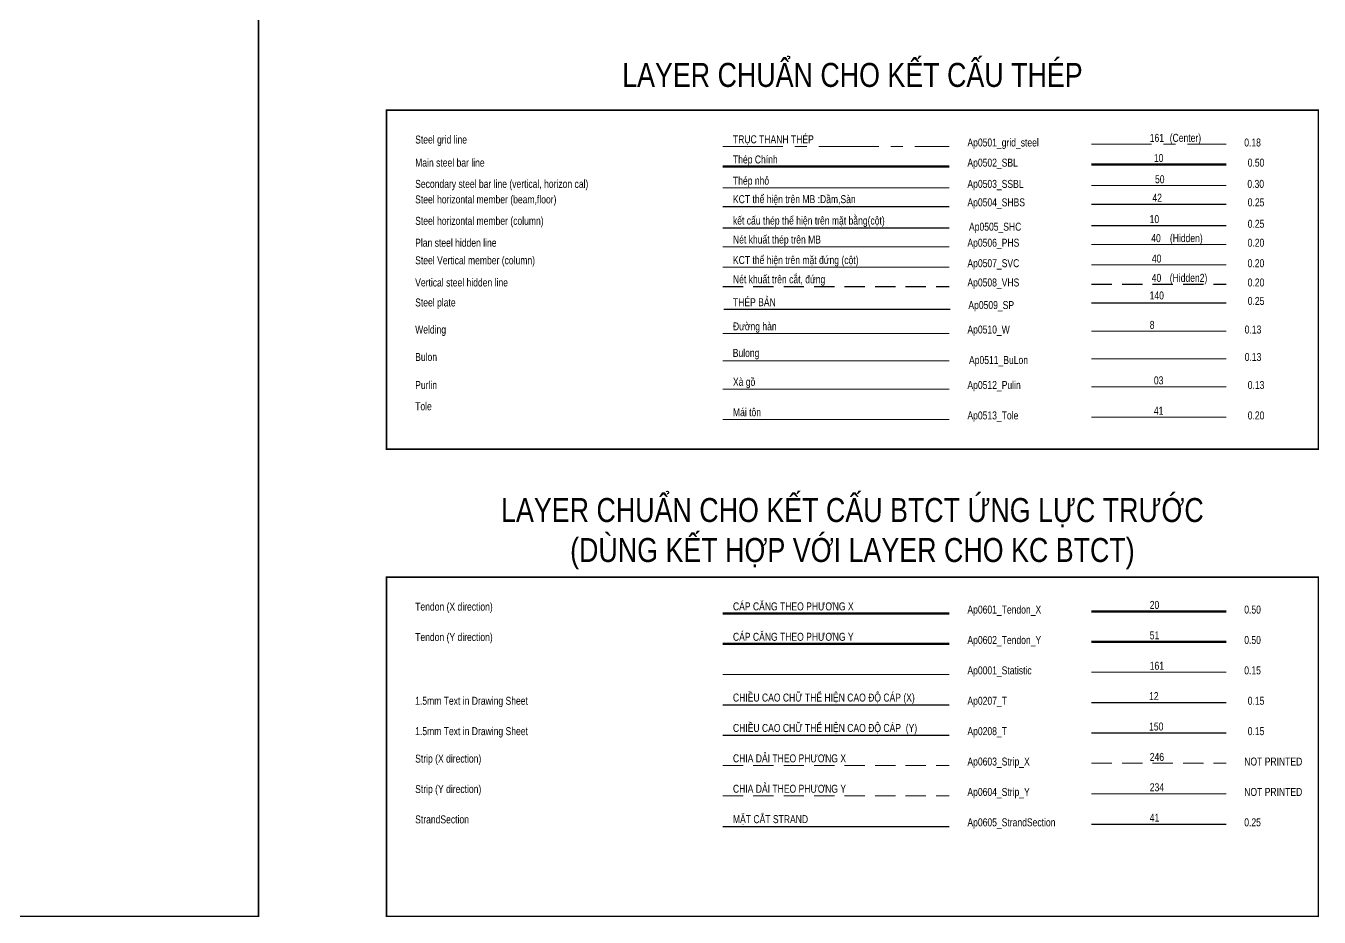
# Model space of a CAD drawing. Header units: millimetres. Extents: x 925681 to 1410834, y 71669 to 296428.
# Drawn here: x 990921 to 1031334, y 232447 to 260316 of the extents above; entities that cross this region are included whole.
import ezdxf
from ezdxf.enums import TextEntityAlignment as Align

# ---------------------------------------------------------------- set-up
doc = ezdxf.new("R2010")
doc.units = ezdxf.units.MM
doc.header["$LTSCALE"] = 100
doc.linetypes.add('CENTER', pattern=[2, 1.25, -0.25, 0.25, -0.25])
doc.linetypes.add('HIDDEN', pattern=[9.525, 6.35, -3.175])
for name, color, linetype, lineweight in [('Ap0001_Statistic', 161, 'Continuous', 15), ('Ap0207_T', 12, 'Continuous', 25), ('Ap0208_T', 150, 'Continuous', 25), ('Ap0314_Kh', 253, 'Continuous', 15), ('Ap0501-grid_steel', 61, 'CENTER', 18), ('Ap0502_SBL', 10, 'Continuous', 50), ('Ap0503_SSBL', 50, 'Continuous', 20), ('Ap0504_SHBS', 42, 'Continuous', 25), ('Ap0505_SHC', 1, 'Continuous', 25), ('Ap0506_PHS', 40, 'Continuous', 20), ('Ap0507_SVC', 40, 'Continuous', 20), ('Ap0508_VHS', 40, 'HIDDEN', 25), ('Ap0509_SP', 140, 'Continuous', 25), ('Ap0510_W', 8, 'Continuous', 13), ('Ap0511_BuLon', 150, 'Continuous', 13), ('Ap0512_Pulin', 3, 'Continuous', 13), ('Ap0513_Tole', 41, 'Continuous', 20), ('Ap0601_Tendon_X', 20, 'Continuous', 50), ('Ap0602_Tendon_Y', 51, 'Continuous', 50), ('Ap0605-StrandSection', 41, 'Continuous', 25)]:
    doc.layers.add(name, color=color, linetype=linetype, lineweight=lineweight)
doc.layers.add('Ap0603_Strip_X', color=246, linetype='HIDDEN', lineweight=9, plot=False)
doc.layers.add('Ap0604_Strip_Y', color=156, linetype='HIDDEN', lineweight=9, plot=False)
doc.styles.add('Ap_vn_vni.shx', font='vn_vni.shx', dxfattribs={"width": 0.8})
doc.styles.add('Ap_Vni-helve', font='', dxfattribs={"width": 0.8, "height": 1})
doc.styles.get('Ap_Vni-helve').set_extended_font_data('VNI-Helve')

msp = doc.modelspace()

# ---------------------------------------------------------------- linework, layer by layer
at = {"layer": 'Ap0001_Statistic', "ltscale": 15}
for p, q in [((1024225, 240108.6), (1028432.4, 240108.6)), ((1012696, 240038.3), (1019771.4, 240038.3))]:
    msp.add_line(p, q, dxfattribs=at)
at = {"layer": 'Ap0207_T'}
for p, q in [((1012696, 239088), (1019771.4, 239088)), ((1024225, 239158.4), (1028432.4, 239158.4))]:
    msp.add_line(p, q, dxfattribs=at)
at = {"layer": 'Ap0208_T'}
for p, q in [((1012696, 238137.7), (1019771.4, 238137.7)), ((1024225, 238208.1), (1028432.4, 238208.1))]:
    msp.add_line(p, q, dxfattribs=at)
at = {"layer": 'Ap0501-grid_steel', "ltscale": 15}
for p, q in [((1012696, 256543.3), (1019771.4, 256543.3)), ((1024225, 256613.7), (1028432.4, 256613.7))]:
    msp.add_line(p, q, dxfattribs=at)
at = {"layer": 'Ap0502_SBL'}
for p, q in [((1012696, 255913.4), (1019771.4, 255913.4)), ((1024225, 255983.8), (1028432.4, 255983.8))]:
    msp.add_line(p, q, dxfattribs=at)
at = {"layer": 'Ap0503_SSBL'}
for p, q in [((1012696, 255249.2), (1019771.4, 255249.2)), ((1024225, 255319.5), (1028432.4, 255319.5))]:
    msp.add_line(p, q, dxfattribs=at)
at = {"layer": 'Ap0504_SHBS'}
for p, q in [((1012696, 254671.7), (1019771.4, 254671.7)), ((1024225, 254742.1), (1028432.4, 254742.1))]:
    msp.add_line(p, q, dxfattribs=at)
at = {"layer": 'Ap0505_SHC'}
for p, q in [((1012696, 254002.2), (1019771.4, 254002.2)), ((1024225, 254072.6), (1028432.4, 254072.6))]:
    msp.add_line(p, q, dxfattribs=at)
at = {"layer": 'Ap0506_PHS'}
for p, q in [((1012696, 253409.2), (1019771.4, 253409.2)), ((1024225, 253479.6), (1028432.4, 253479.6))]:
    msp.add_line(p, q, dxfattribs=at)
at = {"layer": 'Ap0507_SVC'}
for p, q in [((1012696, 252769.2), (1019771.4, 252769.2)), ((1024225, 252839.5), (1028432.4, 252839.5))]:
    msp.add_line(p, q, dxfattribs=at)
at = {"layer": 'Ap0508_VHS', "lineweight": 25}
msp.add_line((1024225, 252236.9), (1028432.4, 252236.9), dxfattribs=at)
at = {"layer": 'Ap0508_VHS'}
msp.add_line((1012696, 252166.5), (1019771.4, 252166.5), dxfattribs=at)
at = {"layer": 'Ap0509_SP'}
for p, q in [((1012726.4, 251460.4), (1019801.8, 251460.4)), ((1024225, 251660.1), (1028432.4, 251660.1))]:
    msp.add_line(p, q, dxfattribs=at)
at = {"layer": 'Ap0510_W'}
for p, q in [((1012696, 250695.3), (1019771.4, 250695.3)), ((1024225, 250765.7), (1028432.4, 250765.7))]:
    msp.add_line(p, q, dxfattribs=at)
at = {"layer": 'Ap0511_BuLon'}
for p, q in [((1012696, 249837.6), (1019771.4, 249837.6)), ((1024225, 249908), (1028432.4, 249908))]:
    msp.add_line(p, q, dxfattribs=at)
at = {"layer": 'Ap0512_Pulin', "color": 3}
for p, q in [((1012696, 248960.4), (1019771.4, 248960.4)), ((1024225, 249030.7), (1028432.4, 249030.7))]:
    msp.add_line(p, q, dxfattribs=at)
at = {"layer": 'Ap0513_Tole'}
for p, q in [((1012696, 248010.1), (1019771.4, 248010.1)), ((1024225, 248080.5), (1028432.4, 248080.5))]:
    msp.add_line(p, q, dxfattribs=at)
at = {"layer": 'Ap0601_Tendon_X', "ltscale": 15}
for p, q in [((1012696, 241938.8), (1019771.4, 241938.8)), ((1024225, 242009.2), (1028432.4, 242009.2))]:
    msp.add_line(p, q, dxfattribs=at)
at = {"layer": 'Ap0602_Tendon_Y', "ltscale": 15}
for p, q in [((1012696, 240988.5), (1019771.4, 240988.5)), ((1024225, 241058.9), (1028432.4, 241058.9))]:
    msp.add_line(p, q, dxfattribs=at)
at = {"layer": 'Ap0603_Strip_X'}
for p, q in [((1024225, 237257.8), (1028432.4, 237257.8)), ((1012696, 237187.4), (1019771.4, 237187.4))]:
    msp.add_line(p, q, dxfattribs=at)
at = {"layer": 'Ap0604_Strip_Y'}
msp.add_line((1012696, 236237.1), (1019771.4, 236237.1), dxfattribs=at)
at = {"layer": 'Ap0604_Strip_Y', "ltscale": 15}
msp.add_line((1024225, 236307.5), (1028432.4, 236307.5), dxfattribs=at)
at = {"layer": 'Ap0605-StrandSection'}
msp.add_line((1012696, 235286.9), (1019771.4, 235286.9), dxfattribs=at)
at = {"layer": 'Ap0605-StrandSection', "ltscale": 15}
msp.add_line((1024225, 235357.2), (1028432.4, 235357.2), dxfattribs=at)
at = {"layer": 'Defpoints', "const_width": 50}
for points in [[(925706.5, 282409.3), (998189.4, 282409.3), (998189.4, 232472.4), (925706.5, 232472.4)], [(1002189.4, 257681.5), (1031308.7, 257681.5), (1031308.7, 247076.9), (1002189.4, 247076.9)], [(1002189.4, 243076.9), (1031308.7, 243076.9), (1031308.7, 232472.4), (1002189.4, 232472.4)]]:
    msp.add_lwpolyline(points, close=True, dxfattribs=at)

# ---------------------------------------------------------------- texts
at = {"layer": 'Ap0001_Statistic', "style": 'Ap_vn_vni.shx', "width": 0.8}
for s, p in [('Ap0001_Statistic', (1020343.2, 240038.3)), ('161', (1026041.2, 240183.4)), ('0.15', (1028993.8, 240038.3))]:
    msp.add_text(s, height=250, rotation=360, dxfattribs=at).set_placement(p)
at = {"layer": 'Ap0207_T', "style": 'Ap_vn_vni.shx', "width": 0.8}
for s, p in [('1.5mm Text in Drawing Sheet', (1003085.9, 239088)), ('CHIEÀU CAO CHÖÕ THEÅ HIEÄN CAO ÑOÄ CAÙP (X)', (1013016.2, 239188)), ('Ap0207_T', (1020343.2, 239088)), ('12', (1026020.1, 239233.2)), ('0.15', (1029102.1, 239088))]:
    msp.add_text(s, height=250, rotation=360, dxfattribs=at).set_placement(p)
at = {"layer": 'Ap0208_T', "style": 'Ap_vn_vni.shx', "width": 0.8}
for s, p in [('CHIEÀU CAO CHÖÕ THEÅ HIEÄN CAO ÑOÄ CAÙP  (Y)', (1013016.2, 238237.7)), ('150', (1026020.1, 238282.9)), ('1.5mm Text in Drawing Sheet', (1003085.9, 238137.7)), ('Ap0208_T', (1020343.2, 238137.7)), ('0.15', (1029102.1, 238137.7))]:
    msp.add_text(s, height=250, rotation=360, dxfattribs=at).set_placement(p)
at = {"layer": 'Ap0314_Kh', "style": 'Ap_Vni-helve', "width": 0.8}
for s, p in [('LAYER CHUAÅN CHO KEÁT CAÁU THEÙP', (1016749, 258181.5)), ('LAYER CHUAÅN CHO KEÁT CAÁU BTCT ÖÙNG LÖÏC TRÖÔÙC', (1016749, 244576.9)), ('(DUØNG KEÁT HÔÏP VÔÙI LAYER CHO KC BTCT)', (1016749, 243326.9))]:
    msp.add_text(s, height=750, rotation=360, dxfattribs=at).set_placement(p, align=Align.BOTTOM_CENTER)
at = {"layer": 'Ap0501-grid_steel', "style": 'Ap_vn_vni.shx', "width": 0.8}
for s, p in [('Steel grid line', (1003085.9, 256635.1)), ('TRUÏC THANH THEÙP', (1013016.2, 256643.3)), ('Ap0501_grid_steel', (1020343.2, 256543.3)), ('161', (1026041.2, 256688.5)), ('(Center)', (1026665.5, 256688.5)), ('0.18', (1028993.8, 256543.3))]:
    msp.add_text(s, height=250, rotation=360, dxfattribs=at).set_placement(p)
at = {"layer": 'Ap0502_SBL', "style": 'Ap_vn_vni.shx', "width": 0.8}
for s, p in [('Theùp Chính ', (1013016.2, 256013.4)), ('10', (1026169.4, 256058.6)), ('Main steel bar line', (1003085.9, 255913.4)), ('Ap0502_SBL', (1020343.2, 255913.4)), ('0.50', (1029102.1, 255913.4))]:
    msp.add_text(s, height=250, rotation=360, dxfattribs=at).set_placement(p)
at = {"layer": 'Ap0503_SSBL', "style": 'Ap_vn_vni.shx', "width": 0.8}
for s, p in [('Secondary steel bar line (vertical, horizon cal)', (1003085.9, 255249.2)), ('Theùp nhoû', (1013016.2, 255349.2)), ('Ap0503_SSBL', (1020343.2, 255249.2)), ('50', (1026205.1, 255394.3)), ('0.30', (1029092.1, 255249.2))]:
    msp.add_text(s, height=250, rotation=360, dxfattribs=at).set_placement(p)
at = {"layer": 'Ap0504_SHBS', "style": 'Ap_vn_vni.shx', "width": 0.8}
for s, p in [('Steel horizontal member (beam,floor)', (1003085.9, 254763.5)), ('KCT theå hieän treân MB :Daàm,Saøn', (1013016.2, 254771.7)), ('42', (1026125.3, 254816.9)), ('Ap0504_SHBS', (1020343.2, 254671.7)), ('0.25', (1029102.1, 254671.7))]:
    msp.add_text(s, height=250, rotation=360, dxfattribs=at).set_placement(p)
at = {"layer": 'Ap0505_SHC', "style": 'Ap_vn_vni.shx', "width": 0.8}
for s, p in [('Steel horizontal member (column)', (1003085.9, 254094)), ('keát caáu theùp theå hieän treân maët baèng(coät)', (1013016.2, 254102.2)), ('10', (1026037.1, 254147.4)), ('0.25', (1029102.1, 254002.2)), ('Ap0505_SHC', (1020393.1, 253910.7))]:
    msp.add_text(s, height=250, rotation=360, dxfattribs=at).set_placement(p)
at = {"layer": 'Ap0506_PHS', "style": 'Ap_vn_vni.shx', "width": 0.8}
for s, p in [('40', (1026088.3, 253554.4)), ('(Hidden)', (1026670.3, 253554.4)), ('Plan steel hidden line', (1003085.9, 253409.2)), ('Neùt khuaát theùp treân MB', (1013016.2, 253509.2)), ('Ap0506_PHS', (1020343.2, 253409.2)), ('0.20', (1029099.3, 253409.2)), ('0.20', (1029099.3, 252769.2))]:
    msp.add_text(s, height=250, rotation=360, dxfattribs=at).set_placement(p)
at = {"layer": 'Ap0507_SVC', "style": 'Ap_vn_vni.shx', "width": 0.8}
for s, p in [('Steel Vertical member (column)', (1003085.9, 252861)), ('KCT theå hieän treân maët ñöùng (coät)', (1013016.2, 252869.2)), ('Ap0507_SVC', (1020343.2, 252769.2)), ('40', (1026108, 252914.4))]:
    msp.add_text(s, height=250, rotation=360, dxfattribs=at).set_placement(p)
at = {"layer": 'Ap0508_VHS', "style": 'Ap_vn_vni.shx', "width": 0.8}
for s, p in [('Vertical steel hidden line', (1003085.9, 252166.5)), ('Neùt khuaát treân caét, ñöùng', (1013016.2, 252266.5)), ('Ap0508_VHS', (1020343.2, 252166.5))]:
    msp.add_text(s, height=250, rotation=360, dxfattribs=at).set_placement(p)
at = {"layer": 'Ap0508_VHS', "lineweight": 25, "style": 'Ap_vn_vni.shx', "width": 0.8}
for s, p in [('40', (1026103.3, 252311.7)), ('(Hidden2)', (1026665.6, 252311.7)), ('0.20', (1029101, 252166.5))]:
    msp.add_text(s, height=250, rotation=360, dxfattribs=at).set_placement(p)
at = {"layer": 'Ap0509_SP', "style": 'Ap_vn_vni.shx', "width": 0.8}
for s, p in [('Steel plate', (1003085.9, 251541.3)), ('THEÙP BAÛN', (1013016.2, 251549.5)), ('140', (1026037.1, 251760.3)), ('0.25', (1029102.1, 251589.7)), ('Ap0509_SP', (1020373.6, 251460.4))]:
    msp.add_text(s, height=250, rotation=360, dxfattribs=at).set_placement(p)
at = {"layer": 'Ap0510_W', "style": 'Ap_vn_vni.shx', "width": 0.8}
for s, p in [('Ñöôøng haøn', (1013016.2, 250795.3)), ('8', (1026041.2, 250840.5)), ('Welding', (1003085.9, 250695.3)), ('Ap0510_W', (1020343.2, 250695.3)), ('0.13', (1029008, 250695.3))]:
    msp.add_text(s, height=250, rotation=360, dxfattribs=at).set_placement(p)
at = {"layer": 'Ap0511_BuLon', "style": 'Ap_vn_vni.shx', "width": 0.8}
for s, p in [('Bulong', (1013009.8, 249963.6)), ('Bulon', (1003085.9, 249837.6)), ('Ap0511_BuLon', (1020393.1, 249742.1)), ('0.13', (1029008, 249837.6))]:
    msp.add_text(s, height=250, rotation=360, dxfattribs=at).set_placement(p)
at = {"layer": 'Ap0512_Pulin', "color": 3, "style": 'Ap_vn_vni.shx', "width": 0.8}
for s, p in [('03', (1026169.4, 249105.6)), ('Purlin', (1003085.9, 248960.4)), ('Xaø goà', (1013016.2, 249060.4)), ('Ap0512_Pulin', (1020343.2, 248960.4)), ('0.13', (1029102.1, 248960.4))]:
    msp.add_text(s, height=250, rotation=360, dxfattribs=at).set_placement(p)
at = {"layer": 'Ap0513_Tole', "style": 'Ap_vn_vni.shx', "width": 0.8}
for s, p in [('Tole', (1003085.9, 248296.5)), ('Maùi toân', (1013016.2, 248110.1)), ('Ap0513_Tole', (1020343.2, 248010.1)), ('41', (1026169.4, 248155.3)), ('0.20', (1029102.1, 248010.1))]:
    msp.add_text(s, height=250, rotation=360, dxfattribs=at).set_placement(p)
at = {"layer": 'Ap0601_Tendon_X', "style": 'Ap_vn_vni.shx', "width": 0.8}
for s, p in [('Tendon (X direction)', (1003085.9, 242030.6)), ('CAÙP CAÊNG THEO PHÖÔNG X', (1013016.2, 242038.8)), ('Ap0601_Tendon_X', (1020343.2, 241938.8)), ('20', (1026041.2, 242084)), ('0.50', (1028993.8, 241938.8))]:
    msp.add_text(s, height=250, rotation=360, dxfattribs=at).set_placement(p)
at = {"layer": 'Ap0602_Tendon_Y', "style": 'Ap_vn_vni.shx', "width": 0.8}
for s, p in [('Tendon (Y direction)', (1003085.9, 241080.3)), ('CAÙP CAÊNG THEO PHÖÔNG Y', (1013016.2, 241088.5)), ('51', (1026041.2, 241133.7)), ('Ap0602_Tendon_Y', (1020343.2, 240988.5)), ('0.50', (1028993.8, 240988.5))]:
    msp.add_text(s, height=250, rotation=360, dxfattribs=at).set_placement(p)
at = {"layer": 'Ap0603_Strip_X', "style": 'Ap_vn_vni.shx', "width": 0.8}
for s, p in [('Strip (X direction)', (1003085.9, 237279.2)), ('CHIA DAÛI THEO PHÖÔNG X', (1013016.2, 237287.4)), ('Ap0603_Strip_X', (1020343.2, 237187.4)), ('246', (1026041.2, 237332.6)), ('NOT PRINTED', (1028993.8, 237187.4))]:
    msp.add_text(s, height=250, rotation=360, dxfattribs=at).set_placement(p)
at = {"layer": 'Ap0604_Strip_Y', "style": 'Ap_vn_vni.shx', "width": 0.8}
for s, p in [('Strip (Y direction)', (1003085.9, 236329)), ('CHIA DAÛI THEO PHÖÔNG Y', (1013016.2, 236337.1)), ('Ap0604_Strip_Y', (1020343.2, 236237.1)), ('234', (1026041.2, 236382.3)), ('NOT PRINTED', (1028993.8, 236237.1))]:
    msp.add_text(s, height=250, rotation=360, dxfattribs=at).set_placement(p)
at = {"layer": 'Ap0605-StrandSection', "style": 'Ap_vn_vni.shx', "width": 0.8}
for s, p in [('StrandSection', (1003085.9, 235378.7)), ('MAËT CAÉT STRAND', (1013016.2, 235386.9)), ('41', (1026041.2, 235432.1)), ('Ap0605_StrandSection', (1020343.2, 235286.9)), ('0.25', (1028993.8, 235286.9))]:
    msp.add_text(s, height=250, rotation=360, dxfattribs=at).set_placement(p)

doc.saveas('drawing.dxf')
